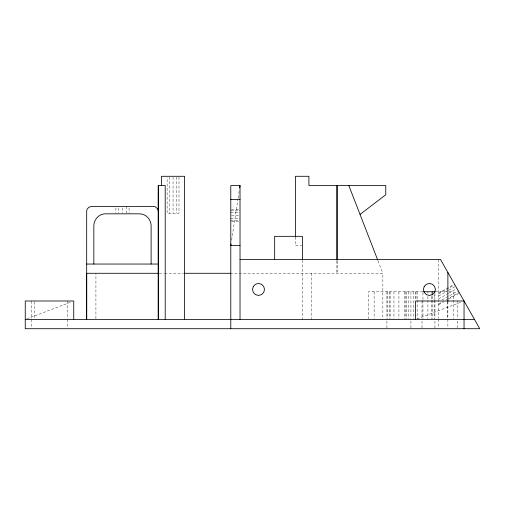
<?xml version="1.0" encoding="UTF-8"?>
<svg xmlns="http://www.w3.org/2000/svg" width="505" height="505" viewBox="0 0 505 505"><rect width="100%" height="100%" fill="white"/><g stroke="black" fill="none" stroke-linecap="round" stroke-linejoin="round"><path stroke-width="0.38" stroke-dasharray="2.52 1.89" d="M95.918 318.693L95.925 273.287M295.457 236.978L295.457 245.651L301.693 245.651M231.631 240.115L237.988 198.781M238.107 198.004L239.187 190.985M438.643 293.077L454.475 284.107M438.643 293.859L454.809 284.7M438.643 295.999L448.206 290.577M448.894 290.192L455.725 286.316M438.643 298.916L448.15 293.531M448.831 293.146L456.981 288.525M442.02 299.926L458.231 290.735M438.643 303.972L442.74 301.649M446.161 299.711L459.146 292.357M438.643 304.755L444.021 301.712M448.724 299.042L459.481 292.944M26.721 318.914L71.546 301.839M417.016 318.914L461.841 301.839M231.561 209.543L239.256 209.543M230.791 210.351L240.026 210.351M230.791 212.548L240.026 212.548M231.561 215.547L239.256 215.547M230.791 218.551L240.026 218.551M230.791 220.748L240.026 220.748M231.561 221.556L239.256 221.556M159.107 273.287L163.828 273.287M164.617 273.287L183.511 273.287M230.204 273.287L382.859 273.287L382.859 319.476M422.938 291.764L368.435 291.764L368.435 318.705M435.285 291.764L446.95 291.764M449.153 291.764L453.421 291.764L453.421 299.459M378.037 260.851L382.859 273.287M457.58 300.999L457.58 318.705M457.58 321.016L457.58 328.711M453.421 300.229L453.421 318.705M447.878 301.371L447.878 318.693M447.878 319.337L447.878 327.928M447.727 301.769L447.727 318.705M438.643 259.431L438.643 318.478M438.643 319.267L438.643 327.928M434.944 293.298L434.944 299.459M434.944 300.229L434.944 318.705M434.944 321.016L434.944 327.941M434.13 294.838L434.13 299.459M434.13 300.229L434.13 318.705M432.173 296.378L432.173 299.459M432.173 300.229L432.173 318.705M431.731 296.378L431.731 299.459M431.731 300.229L431.731 318.705M427.912 291.764L427.912 293.298M427.912 296.378L427.912 299.459M427.912 300.229L427.912 318.705M422.938 292.534L422.938 299.459M422.938 300.229L422.938 318.705M422.016 300.999L422.016 318.705M422.016 321.016L422.016 328.711M417.143 291.764L417.143 299.459M417.143 300.229L417.143 318.705M416.006 291.764L416.006 299.459M415.331 291.764L415.331 299.459M413.469 291.764L413.469 318.705M410.931 291.764L410.931 318.705M410.931 321.016L410.931 328.711M408.387 291.764L408.387 318.705M406.531 291.764L406.531 318.705M405.85 291.764L405.85 318.705M404.713 291.764L404.713 318.705M398.918 291.764L398.918 318.705M393.944 291.764L393.944 318.705M390.125 291.764L390.125 318.705M389.683 291.764L389.683 318.705M387.726 291.764L387.726 318.705M386.912 291.764L386.912 318.705M386.912 321.016L386.912 328.711M374.129 291.764L374.129 318.705M311.623 273.287L311.623 319.476M302.381 260.233L302.388 319.476M178.985 177.072L178.985 213.243L167.123 213.243L167.123 177.072M176.718 177.072L176.718 213.243M173.057 177.072L173.057 213.243M169.39 177.072L169.39 213.243M129.078 207.959L129.078 213.091M126.553 206.488L126.553 213.091M122.475 207.959L122.475 213.091M118.397 207.959L118.397 213.091M115.879 207.959L115.879 213.091M67.285 300.999L67.285 318.705M67.285 319.476L67.285 327.941M34.485 301.769L34.485 318.705M31.714 300.999L31.714 318.705M31.714 319.476L31.714 327.941M337.024 260.75L337.024 273.287L337.024 260.75"/><path stroke-width="0.76" d="M165.204 319.476L165.204 185.524L158.273 185.524L158.273 319.476L158.273 211.38L157.541 208.735L155.269 206.798A4.393 4.393 0 0 0 153.653 206.488L91.298 206.488L88.804 207.265L87.195 209.139A5.119 5.119 0 0 0 86.683 211.38L86.683 319.476L86.683 273.287L158.273 273.287M295.457 236.978L295.457 176.289L308.909 176.289L308.909 185.524L385.763 185.531L385.763 194.766L360.027 214.436M231.031 244.01L230.791 245.575L240.026 245.575M239.667 187.866L240.026 185.524L230.791 185.524L230.791 328.711M230.791 199.38L240.026 199.38M240.026 259.431L440.486 259.431L479.75 328.711L25.25 328.711L25.25 300.999L73.749 300.999L73.749 319.476M86.683 264.046L158.273 264.046M184.3 273.287L230.791 273.287M423.651 291.764L435.285 291.764M25.25 319.476L474.517 319.476M348.816 185.524L377.753 260.119M464.044 328.711L464.044 300.999L415.546 300.999L415.546 319.476M447.878 272.473L447.878 301.453M432.173 291.764L432.173 294.838M302.381 259.469L302.381 236.334L274.669 236.334L274.669 259.431M240.026 185.524L240.026 319.476M184.603 319.476L184.603 176.289L161.505 176.289L161.505 185.524M158.273 185.524L158.273 209.165M151.115 264.046L151.115 226.051A12.865 12.865 0 0 0 150.389 221.783C148.855 217.245 144.417 213.798 139.569 213.823L105.387 213.823C98.961 213.729 93.684 219.776 93.842 226.051L93.842 264.046M337.024 185.524L337.024 259.968L337.024 185.524M253.302 286.449L252.5 289.453L253.302 292.452L255.505 294.655L258.503 295.457L261.508 294.655L263.705 292.452L264.506 289.453L263.705 286.449L261.508 284.252L258.503 283.45L255.505 284.252L253.302 286.449M424.206 286.449L423.398 289.453L424.206 292.452L426.403 294.655L429.401 295.457L432.406 294.655L434.603 292.452L435.411 289.453L434.603 286.449L432.406 284.252L429.401 283.45L426.403 284.252L424.206 286.449"/></g></svg>
